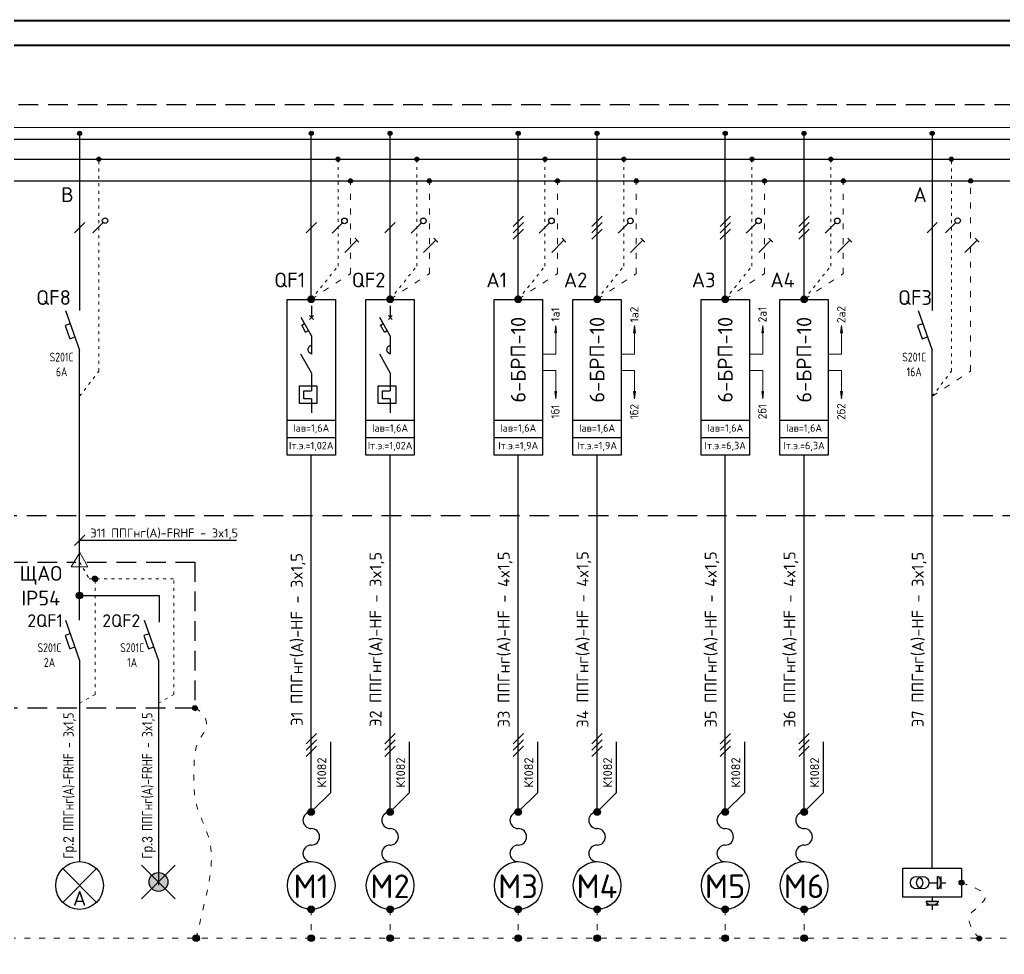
# Model space of a CAD drawing. Header units: millimetres. Extents: x 1606 to 7674, y 609 to 4159.
# Drawn here: x 5468.9 to 5668.7, y 3517.4 to 3707 of the extents above; entities that cross this region are included whole.
import ezdxf

# ---------------------------------------------------------------- set-up
doc = ezdxf.new("R2010")
doc.units = ezdxf.units.MM
for name, pattern in [('ACAD_ISO03W100', [30, 12, -18]), ('K5LT_DASHED', [6, 4, -2]), ('K5LT_THIN', [0])]:
    doc.linetypes.add(name, pattern=pattern)
doc.layers.add('24VDC', color=7, linetype='Continuous')
doc.layers.add('Штриховка', color=2, linetype='Continuous', lineweight=13)

msp = doc.modelspace()

# ---------------------------------------------------------------- hatches: boundary and pattern name
at = {"layer": '24VDC'}
h = msp.add_hatch(color=256, dxfattribs=at)
h.dxf.hatch_style = 1
h.paths.add_polyline_path([(5481.48027, 3683.92986, 1), (5480.64587, 3683.92986, 1)])
h = msp.add_hatch(color=256, dxfattribs=at)
h.dxf.hatch_style = 1
h.paths.add_polyline_path([(5528.48027, 3683.92986, 1), (5527.64587, 3683.92986, 1)])
h = msp.add_hatch(color=256, dxfattribs=at)
h.dxf.hatch_style = 1
h.paths.add_polyline_path([(5544.48027, 3683.92986, 1), (5543.64587, 3683.92986, 1)])
h = msp.add_hatch(color=256, dxfattribs=at)
h.dxf.hatch_style = 1
h.paths.add_polyline_path([(5570.48027, 3683.92986, 1), (5569.64587, 3683.92986, 1)])
h = msp.add_hatch(color=256, dxfattribs=at)
h.dxf.hatch_style = 1
h.paths.add_polyline_path([(5586.48027, 3683.92986, 1), (5585.64587, 3683.92986, 1)])
h = msp.add_hatch(color=256, dxfattribs=at)
h.dxf.hatch_style = 1
h.paths.add_polyline_path([(5612.48027, 3683.92986, 1), (5611.64587, 3683.92986, 1)])
h = msp.add_hatch(color=256, dxfattribs=at)
h.dxf.hatch_style = 1
h.paths.add_polyline_path([(5628.48027, 3683.92986, 1), (5627.64587, 3683.92986, 1)])
h = msp.add_hatch(color=256, dxfattribs=at)
h.dxf.hatch_style = 1
h.paths.add_polyline_path([(5654.48027, 3683.92986, 1), (5653.64587, 3683.92986, 1)])
h = msp.add_hatch(color=256, dxfattribs=at)
h.dxf.hatch_style = 1
h.paths.add_polyline_path([(5485.37737, 3678.68167, 1), (5484.54296, 3678.68167, 1)])
h = msp.add_hatch(color=256, dxfattribs=at)
h.dxf.hatch_style = 1
h.paths.add_polyline_path([(5533.91236, 3678.68167, 1), (5533.07795, 3678.68167, 1)])
h = msp.add_hatch(color=256, dxfattribs=at)
h.dxf.hatch_style = 1
h.paths.add_polyline_path([(5549.91236, 3678.68167, 1), (5549.07795, 3678.68167, 1)])
h = msp.add_hatch(color=256, dxfattribs=at)
h.dxf.hatch_style = 1
h.paths.add_polyline_path([(5575.91236, 3678.68167, 1), (5575.07795, 3678.68167, 1)])
h = msp.add_hatch(color=256, dxfattribs=at)
h.dxf.hatch_style = 1
h.paths.add_polyline_path([(5591.91236, 3678.68167, 1), (5591.07795, 3678.68167, 1)])
h = msp.add_hatch(color=256, dxfattribs=at)
h.dxf.hatch_style = 1
h.paths.add_polyline_path([(5617.91236, 3678.68167, 1), (5617.07795, 3678.68167, 1)])
h = msp.add_hatch(color=256, dxfattribs=at)
h.dxf.hatch_style = 1
h.paths.add_polyline_path([(5633.91236, 3678.68167, 1), (5633.07795, 3678.68167, 1)])
h = msp.add_hatch(color=256, dxfattribs=at)
h.dxf.hatch_style = 1
h.paths.add_polyline_path([(5658.37737, 3678.68167, 1), (5657.54296, 3678.68167, 1)])
h = msp.add_hatch(color=256, dxfattribs=at)
h.dxf.hatch_style = 1
h.paths.add_polyline_path([(5536.44331, 3674.28161, 1), (5535.6089, 3674.28161, 1)])
h = msp.add_hatch(color=256, dxfattribs=at)
h.dxf.hatch_style = 1
h.paths.add_polyline_path([(5552.44331, 3674.28161, 1), (5551.6089, 3674.28161, 1)])
h = msp.add_hatch(color=256, dxfattribs=at)
h.dxf.hatch_style = 1
h.paths.add_polyline_path([(5578.44331, 3674.28161, 1), (5577.6089, 3674.28161, 1)])
h = msp.add_hatch(color=256, dxfattribs=at)
h.dxf.hatch_style = 1
h.paths.add_polyline_path([(5594.44331, 3674.28161, 1), (5593.6089, 3674.28161, 1)])
h = msp.add_hatch(color=256, dxfattribs=at)
h.dxf.hatch_style = 1
h.paths.add_polyline_path([(5620.44331, 3674.28161, 1), (5619.6089, 3674.28161, 1)])
h = msp.add_hatch(color=256, dxfattribs=at)
h.dxf.hatch_style = 1
h.paths.add_polyline_path([(5636.44331, 3674.28161, 1), (5635.6089, 3674.28161, 1)])
h = msp.add_hatch(color=256, dxfattribs=at)
h.dxf.hatch_style = 1
h.paths.add_polyline_path([(5662.27447, 3674.28161, 1), (5661.44006, 3674.28161, 1)])
h = msp.add_hatch(color=7, dxfattribs=at)
h.dxf.hatch_style = 1
h.paths.add_polyline_path([(5527.39296, 3650.25712, 1), (5528.73318, 3650.25712, 1)])
h = msp.add_hatch(color=7, dxfattribs=at)
h.dxf.hatch_style = 1
h.paths.add_polyline_path([(5543.39296, 3650.25712, 1), (5544.73318, 3650.25712, 1)])
h = msp.add_hatch(color=7, dxfattribs=at)
h.dxf.hatch_style = 1
h.paths.add_polyline_path([(5569.39296, 3650.25712, 1), (5570.73318, 3650.25712, 1)])
h = msp.add_hatch(color=7, dxfattribs=at)
h.dxf.hatch_style = 1
h.paths.add_polyline_path([(5585.39296, 3650.25712, 1), (5586.73318, 3650.25712, 1)])
h = msp.add_hatch(color=7, dxfattribs=at)
h.dxf.hatch_style = 1
h.paths.add_polyline_path([(5611.39296, 3650.25712, 1), (5612.73318, 3650.25712, 1)])
h = msp.add_hatch(color=7, dxfattribs=at)
h.dxf.hatch_style = 1
h.paths.add_polyline_path([(5627.39296, 3650.25712, 1), (5628.73318, 3650.25712, 1)])
h = msp.add_hatch(dxfattribs=at)
h.set_pattern_fill('ANSI31', color=256, scale=0.010761, style=0)
h.set_pattern_definition([(45, (5462.2296102, 3578.0768354), (-0.000951172354, 0.000951172354), [])])
edge = h.paths.add_edge_path()
edge.add_arc((5484.16551, 3593.57063), 0.51524, 0, 360)
h = msp.add_hatch(dxfattribs=at)
h.set_pattern_fill('ANSI31', color=256, scale=0.010761, style=0)
h.set_pattern_definition([(45, (5462.2724446, 3578.0768358), (-0.000951172354, 0.000951172354), [])])
edge = h.paths.add_edge_path()
edge.add_arc((5484.20834, 3593.57063), 0.51524, 0, 360)
h = msp.add_hatch(color=7, dxfattribs=at)
h.dxf.hatch_style = 1
h.paths.add_polyline_path([(5480.39296, 3590.17384, 1), (5481.73318, 3590.17384, 1)])
h = msp.add_hatch(dxfattribs=at)
h.set_pattern_fill('ANSI31', color=256, scale=0.090914, style=0)
h.set_pattern_definition([(45, (5384.278005, 3485.456093), (-0.0080357236, 0.0080357236), [])])
h.paths.add_polyline_path([(5503.98518, 3567.3539, -1), (5504.95282, 3567.3539, -1)])
h = msp.add_hatch(color=256, dxfattribs=at)
h.dxf.hatch_style = 1
h.paths.add_polyline_path([(5528.73318, 3546.28008, 1), (5527.39296, 3546.28008, 1)])
h = msp.add_hatch(color=256, dxfattribs=at)
h.dxf.hatch_style = 1
h.paths.add_polyline_path([(5544.73318, 3546.28008, 1), (5543.39296, 3546.28008, 1)])
h = msp.add_hatch(color=256, dxfattribs=at)
h.dxf.hatch_style = 1
h.paths.add_polyline_path([(5570.73318, 3546.28008, 1), (5569.39296, 3546.28008, 1)])
h = msp.add_hatch(color=256, dxfattribs=at)
h.dxf.hatch_style = 1
h.paths.add_polyline_path([(5586.73318, 3546.28008, 1), (5585.39296, 3546.28008, 1)])
h = msp.add_hatch(color=256, dxfattribs=at)
h.dxf.hatch_style = 1
h.paths.add_polyline_path([(5612.73318, 3546.28008, 1), (5611.39296, 3546.28008, 1)])
h = msp.add_hatch(color=256, dxfattribs=at)
h.dxf.hatch_style = 1
h.paths.add_polyline_path([(5628.73318, 3546.28008, 1), (5627.39296, 3546.28008, 1)])
h = msp.add_hatch(color=7, dxfattribs=at)
h.dxf.hatch_style = 1
h.paths.add_polyline_path([(5497.06307, 3532.08708), (5495.70824, 3530.73225, 0.414213562), (5498.4179, 3530.73225)])
h.paths.add_polyline_path([(5497.06307, 3532.08708), (5495.70824, 3533.44191, 0.198912367), (5495.14705, 3532.08708, 0.198912367), (5495.70824, 3530.73225)])
h.paths.add_polyline_path([(5498.4179, 3533.44191, 0.414213562), (5495.70824, 3533.44191), (5497.06307, 3532.08708)])
h.paths.add_polyline_path([(5498.4179, 3533.44191), (5497.06307, 3532.08708), (5498.4179, 3530.73225, 0.198912367), (5498.97909, 3532.08708, 0.198912367)])
h = msp.add_hatch(color=256, dxfattribs=at)
h.dxf.hatch_style = 1
edge = h.paths.add_edge_path()
edge.add_ellipse((5655.11643, 3531.94077), major_axis=(0, -1.25628), ratio=0.586252388, start_angle=360, end_angle=540)
edge.add_line((5655.11643, 3533.19705), (5655.11643, 3530.6845))
edge = h.paths.add_edge_path()
edge.add_ellipse((5654.06307, 3528.16433), major_axis=(-1.25628, 0), ratio=0.586252388, start_angle=360, end_angle=540)
edge.add_line((5655.31935, 3528.16433), (5652.80679, 3528.16433))
h = msp.add_hatch(color=256, dxfattribs=at)
h.dxf.hatch_style = 1
h.paths.add_polyline_path([(5659.51924, 3531.94077, 1), (5660.48688, 3531.94077, 1)])
h = msp.add_hatch(color=7, dxfattribs=at)
h.dxf.hatch_style = 1
h.paths.add_polyline_path([(5527.39296, 3526.52644, 1), (5528.73318, 3526.52644, 1)])
h = msp.add_hatch(color=7, dxfattribs=at)
h.dxf.hatch_style = 1
h.paths.add_polyline_path([(5543.39296, 3526.52644, 1), (5544.73318, 3526.52644, 1)])
h = msp.add_hatch(color=7, dxfattribs=at)
h.dxf.hatch_style = 1
h.paths.add_polyline_path([(5569.39296, 3526.52644, 1), (5570.73318, 3526.52644, 1)])
h = msp.add_hatch(color=7, dxfattribs=at)
h.dxf.hatch_style = 1
h.paths.add_polyline_path([(5585.39296, 3526.52644, 1), (5586.73318, 3526.52644, 1)])
h = msp.add_hatch(color=7, dxfattribs=at)
h.dxf.hatch_style = 1
h.paths.add_polyline_path([(5611.39296, 3526.52644, 1), (5612.73318, 3526.52644, 1)])
h = msp.add_hatch(color=7, dxfattribs=at)
h.dxf.hatch_style = 1
h.paths.add_polyline_path([(5627.39296, 3526.52644, 1), (5628.73318, 3526.52644, 1)])
h = msp.add_hatch(color=7, dxfattribs=at)
h.dxf.hatch_style = 1
h.paths.add_polyline_path([(5504.05063, 3520.69049, 1), (5505.39086, 3520.69049, 1)])
h = msp.add_hatch(color=7, dxfattribs=at)
h.dxf.hatch_style = 1
h.paths.add_polyline_path([(5527.39296, 3520.69049, 1), (5528.73318, 3520.69049, 1)])
h = msp.add_hatch(color=7, dxfattribs=at)
h.dxf.hatch_style = 1
h.paths.add_polyline_path([(5543.39296, 3520.69049, 1), (5544.73318, 3520.69049, 1)])
h = msp.add_hatch(color=7, dxfattribs=at)
h.dxf.hatch_style = 1
h.paths.add_polyline_path([(5569.39296, 3520.69049, 1), (5570.73318, 3520.69049, 1)])
h = msp.add_hatch(color=7, dxfattribs=at)
h.dxf.hatch_style = 1
h.paths.add_polyline_path([(5585.39296, 3520.69049, 1), (5586.73318, 3520.69049, 1)])
h = msp.add_hatch(color=7, dxfattribs=at)
h.dxf.hatch_style = 1
h.paths.add_polyline_path([(5611.39296, 3520.69049, 1), (5612.73318, 3520.69049, 1)])
h = msp.add_hatch(color=7, dxfattribs=at)
h.dxf.hatch_style = 1
h.paths.add_polyline_path([(5627.39296, 3520.69049, 1), (5628.73318, 3520.69049, 1)])
h = msp.add_hatch(color=256, dxfattribs=at)
h.dxf.hatch_style = 1
h.paths.add_polyline_path([(5663.13123, 3520.61394, 1), (5664.09886, 3520.61394, 1)])
at = {"layer": 'Штриховка'}
h = msp.add_hatch(color=256, dxfattribs=at)
h.paths.add_polyline_path([(5577.66253, 3643.44662), (5577.46963, 3643.44662), (5577.66253, 3644.92679)])
h.paths.add_polyline_path([(5577.85544, 3643.44662), (5577.66253, 3643.44662), (5577.66253, 3644.92679)])
h = msp.add_hatch(color=256, dxfattribs=at)
h.paths.add_polyline_path([(5593.66253, 3643.44662), (5593.46963, 3643.44662), (5593.66253, 3644.92679)])
h.paths.add_polyline_path([(5593.85544, 3643.44662), (5593.66253, 3643.44662), (5593.66253, 3644.92679)])
h = msp.add_hatch(color=256, dxfattribs=at)
h.paths.add_polyline_path([(5619.66253, 3643.44662), (5619.46963, 3643.44662), (5619.66253, 3644.92679)])
h.paths.add_polyline_path([(5619.85544, 3643.44662), (5619.66253, 3643.44662), (5619.66253, 3644.92679)])
h = msp.add_hatch(color=256, dxfattribs=at)
h.paths.add_polyline_path([(5635.66253, 3643.44662), (5635.46963, 3643.44662), (5635.66253, 3644.92679)])
h.paths.add_polyline_path([(5635.85544, 3643.44662), (5635.66253, 3643.44662), (5635.66253, 3644.92679)])
h = msp.add_hatch(color=256, dxfattribs=at)
h.paths.add_polyline_path([(5577.66347, 3631.55934), (5577.47056, 3631.55934), (5577.66347, 3630.07917)])
h.paths.add_polyline_path([(5577.85638, 3631.55934), (5577.66347, 3631.55934), (5577.66347, 3630.07917)])
h = msp.add_hatch(color=256, dxfattribs=at)
h.paths.add_polyline_path([(5593.66347, 3631.55934), (5593.47056, 3631.55934), (5593.66347, 3630.07917)])
h.paths.add_polyline_path([(5593.85638, 3631.55934), (5593.66347, 3631.55934), (5593.66347, 3630.07917)])
h = msp.add_hatch(color=256, dxfattribs=at)
h.paths.add_polyline_path([(5619.66347, 3631.55934), (5619.47056, 3631.55934), (5619.66347, 3630.07917)])
h.paths.add_polyline_path([(5619.85638, 3631.55934), (5619.66347, 3631.55934), (5619.66347, 3630.07917)])
h = msp.add_hatch(color=256, dxfattribs=at)
h.paths.add_polyline_path([(5635.66347, 3631.55934), (5635.47056, 3631.55934), (5635.66347, 3630.07917)])
h.paths.add_polyline_path([(5635.85638, 3631.55934), (5635.66347, 3631.55934), (5635.66347, 3630.07917)])

# ---------------------------------------------------------------- linework, layer by layer
at = {"layer": '24VDC', "color": 7}
for p, q in [((5481.06307, 3683.92986), (5481.06307, 3648.01873)), ((5481.06307, 3683.92986), (5481.06307, 3648.01873)), ((5528.06307, 3650.25712), (5528.06307, 3683.92986)), ((5544.06307, 3650.25712), (5544.06307, 3683.92986)), ((5570.06307, 3650.25712), (5570.06307, 3683.92986)), ((5586.06307, 3650.25712), (5586.06307, 3683.92986)), ((5612.06307, 3650.25712), (5612.06307, 3683.92986)), ((5628.06307, 3650.25712), (5628.06307, 3683.92986)), ((5654.06307, 3683.92986), (5654.06307, 3648.01873)), ((5654.06307, 3683.92986), (5654.06307, 3648.01873)), ((5571.10866, 3667.10366), (5569.01748, 3665.01248)), ((5587.10866, 3667.10366), (5585.01748, 3665.01248)), ((5613.10866, 3667.10366), (5611.01748, 3665.01248)), ((5629.10866, 3667.10366), (5627.01748, 3665.01248)), ((5482.10356, 3665.85913), (5480.01238, 3663.76795)), ((5485.8334, 3665.81005), (5483.74222, 3663.71887)), ((5485.8334, 3665.81005), (5483.74222, 3663.71887)), ((5529.10866, 3665.85913), (5527.01748, 3663.76795)), ((5534.41468, 3665.76576), (5532.3235, 3663.67458)), ((5545.10866, 3665.85913), (5543.01748, 3663.76795)), ((5550.41468, 3665.76576), (5548.3235, 3663.67458)), ((5571.10866, 3665.85913), (5569.01748, 3663.76795)), ((5571.10866, 3664.52193), (5569.01748, 3662.43075)), ((5576.41468, 3665.76576), (5574.3235, 3663.67458)), ((5587.10866, 3665.85913), (5585.01748, 3663.76795)), ((5587.10866, 3664.52193), (5585.01748, 3662.43075)), ((5592.41468, 3665.76576), (5590.3235, 3663.67458)), ((5613.10866, 3665.85913), (5611.01748, 3663.76795)), ((5613.10866, 3664.52193), (5611.01748, 3662.43075)), ((5618.41468, 3665.76576), (5616.3235, 3663.67458)), ((5629.10866, 3665.85913), (5627.01748, 3663.76795)), ((5629.10866, 3664.52193), (5627.01748, 3662.43075)), ((5634.41468, 3665.76576), (5632.3235, 3663.67458)), ((5655.10356, 3665.85913), (5653.01238, 3663.76795)), ((5658.8334, 3665.81005), (5656.74222, 3663.71887)), ((5658.8334, 3665.81005), (5656.74222, 3663.71887)), ((5537.34591, 3662.25587), (5534.85445, 3659.76441)), ((5537.74619, 3661.85559), (5536.94563, 3662.65615)), ((5553.34591, 3662.25587), (5550.85445, 3659.76441)), ((5553.74619, 3661.85559), (5552.94563, 3662.65615)), ((5579.34591, 3662.25587), (5576.85445, 3659.76441)), ((5579.74619, 3661.85559), (5578.94563, 3662.65615)), ((5595.34591, 3662.25587), (5592.85445, 3659.76441)), ((5595.74619, 3661.85559), (5594.94563, 3662.65615)), ((5621.34591, 3662.25587), (5618.85445, 3659.76441)), ((5621.74619, 3661.85559), (5620.94563, 3662.65615)), ((5637.34591, 3662.25587), (5634.85445, 3659.76441)), ((5637.74619, 3661.85559), (5636.94563, 3662.65615)), ((5663.17707, 3662.26694), (5660.68561, 3659.77548)), ((5663.57735, 3661.86666), (5662.77679, 3662.66722)), ((5478.19105, 3648.01873), (5481.05985, 3639.91941)), ((5478.19105, 3648.01873), (5481.05985, 3639.91941)), ((5651.19105, 3648.01873), (5654.05985, 3639.91941)), ((5651.19105, 3648.01873), (5654.05985, 3639.91941)), ((5479.15797, 3645.28888), (5478.10454, 3644.91704)), ((5479.15797, 3645.28888), (5478.10454, 3644.91704)), ((5478.10454, 3644.91704), (5479.04743, 3642.24581)), ((5478.10454, 3644.91704), (5479.04743, 3642.24581)), ((5652.15797, 3645.28888), (5651.10454, 3644.91704)), ((5652.15797, 3645.28888), (5651.10454, 3644.91704)), ((5651.10454, 3644.91704), (5652.04743, 3642.24581)), ((5651.10454, 3644.91704), (5652.04743, 3642.24581)), ((5479.04743, 3642.24581), (5480.10377, 3642.61867)), ((5479.04743, 3642.24581), (5480.10377, 3642.61867)), ((5652.04743, 3642.24581), (5653.10377, 3642.61867)), ((5652.04743, 3642.24581), (5653.10377, 3642.61867)), ((5482.10866, 3602.40066), (5480.01748, 3600.30948)), ((5481.06307, 3590.17384), (5497.19292, 3590.17384)), ((5497.19292, 3590.17384), (5497.19292, 3584.80364)), ((5478.19228, 3585.16122), (5481.06307, 3577.0282)), ((5494.19228, 3585.16122), (5497.06307, 3577.0282)), ((5479.15623, 3582.43033), (5478.10577, 3582.05954)), ((5495.15623, 3582.43033), (5494.10577, 3582.05954)), ((5478.10577, 3582.05954), (5479.04866, 3579.38831)), ((5494.10577, 3582.05954), (5495.04866, 3579.38831)), ((5479.04866, 3579.38831), (5480.09912, 3579.7591)), ((5495.04866, 3579.38831), (5496.09912, 3579.7591)), ((5481.06307, 3577.0282), (5481.06307, 3536.20409)), ((5497.06307, 3577.0282), (5497.06307, 3531.42667)), ((5529.10866, 3562.17829), (5527.01748, 3560.08711)), ((5529.10866, 3560.93376), (5527.01748, 3558.84258)), ((5532.01009, 3550.22009), (5532.01009, 3560.47839)), ((5545.10866, 3562.17829), (5543.01748, 3560.08711)), ((5545.10866, 3560.93376), (5543.01748, 3558.84258)), ((5548.01009, 3550.22009), (5548.01009, 3560.47839)), ((5571.10866, 3562.17829), (5569.01748, 3560.08711)), ((5571.10866, 3560.93376), (5569.01748, 3558.84258)), ((5574.01009, 3550.22009), (5574.01009, 3560.47839)), ((5587.10866, 3562.17829), (5585.01748, 3560.08711)), ((5587.10866, 3560.93376), (5585.01748, 3558.84258)), ((5590.01009, 3550.22009), (5590.01009, 3560.47839)), ((5613.10866, 3562.17829), (5611.01748, 3560.08711)), ((5613.10866, 3560.93376), (5611.01748, 3558.84258)), ((5616.01009, 3550.22009), (5616.01009, 3560.47839)), ((5629.10866, 3562.17829), (5627.01748, 3560.08711)), ((5629.10866, 3560.93376), (5627.01748, 3558.84258)), ((5632.01009, 3550.22009), (5632.01009, 3560.47839)), ((5529.10866, 3559.59656), (5527.01748, 3557.50538)), ((5545.10866, 3559.59656), (5543.01748, 3557.50538)), ((5571.10866, 3559.59656), (5569.01748, 3557.50538)), ((5587.10866, 3559.59656), (5585.01748, 3557.50538)), ((5613.10866, 3559.59656), (5611.01748, 3557.50538)), ((5629.10866, 3559.59656), (5627.01748, 3557.50538)), ((5528.06307, 3546.28008), (5532.01009, 3550.22009)), ((5544.06307, 3546.28008), (5548.01009, 3550.22009)), ((5570.06307, 3546.28008), (5574.01009, 3550.22009)), ((5586.06307, 3546.28008), (5590.01009, 3550.22009)), ((5612.06307, 3546.28008), (5616.01009, 3550.22009)), ((5628.06307, 3546.28008), (5632.01009, 3550.22009)), ((5477.6415, 3527.9437), (5484.48464, 3534.78683)), ((5484.48464, 3527.9437), (5477.6415, 3534.78683)), ((5493.6415, 3528.66551), (5500.48464, 3535.50865)), ((5500.48464, 3528.66551), (5493.6415, 3535.50865)), ((5655.11643, 3530.6845), (5655.11643, 3533.19705)), ((5655.85293, 3530.6845), (5655.85293, 3533.19705)), ((5653.39706, 3531.94077), (5655.11643, 3531.94077)), ((5655.85293, 3531.94077), (5656.83581, 3531.94077)), ((5654.06307, 3529.02402), (5654.06307, 3528.16433)), ((5652.80679, 3528.16433), (5655.31935, 3528.16433)), ((5652.80679, 3527.42784), (5655.31935, 3527.42784)), ((5654.06307, 3527.42784), (5654.06307, 3526.44496))]:
    msp.add_line(p, q, dxfattribs=at)
at = {"layer": '24VDC'}
for p, q in [((5349.32613, 3678.68167), (5789.84799, 3678.68167)), ((5353.42625, 3674.28161), (5789.84799, 3674.28161)), ((5528.1029, 3648.95882), (5528.1029, 3646.56368)), ((5544.1029, 3648.95882), (5544.1029, 3646.56368)), ((5528.1029, 3642.85961), (5525.99954, 3646.56368)), ((5527.70896, 3646.95906), (5528.49683, 3646.1683)), ((5527.70896, 3646.1683), (5528.49683, 3646.95906)), ((5544.1029, 3642.85961), (5541.99954, 3646.56368)), ((5543.70896, 3646.95906), (5544.49683, 3646.1683)), ((5543.70896, 3646.1683), (5544.49683, 3646.95906)), ((5526.13214, 3645.02958), (5526.6906, 3645.3467)), ((5526.92787, 3643.62829), (5526.13214, 3645.02958)), ((5542.13214, 3645.02958), (5542.6906, 3645.3467)), ((5542.92787, 3643.62829), (5542.13214, 3645.02958)), ((5526.92787, 3643.62829), (5527.48632, 3643.94541)), ((5528.1029, 3642.85961), (5528.1029, 3639.15298)), ((5542.92787, 3643.62829), (5543.48632, 3643.94541)), ((5544.1029, 3642.85961), (5544.1029, 3639.15298)), ((5481.06307, 3585.16122), (5481.06307, 3639.91941)), ((5528.1029, 3635.37877), (5525.95971, 3639.15298)), ((5544.1029, 3635.37877), (5541.95971, 3639.15298)), ((5654.06307, 3534.85752), (5654.06307, 3639.91941)), ((5528.1029, 3635.37877), (5528.1029, 3631.67214)), ((5544.1029, 3635.37877), (5544.1029, 3631.67214)), ((5526.52714, 3631.67214), (5528.1029, 3631.67214)), ((5526.52714, 3630.09063), (5526.52714, 3631.67214)), ((5542.52714, 3631.67214), (5544.1029, 3631.67214)), ((5542.52714, 3630.09063), (5542.52714, 3631.67214)), ((5528.1029, 3630.09063), (5526.52714, 3630.09063)), ((5528.1029, 3630.09063), (5528.1029, 3627.22545)), ((5544.1029, 3630.09063), (5542.52714, 3630.09063)), ((5544.1029, 3630.09063), (5544.1029, 3627.22545)), ((5523.16411, 3625.75926), (5532.96203, 3625.75926)), ((5539.16411, 3625.75926), (5548.96203, 3625.75926)), ((5565.16411, 3625.75926), (5574.96203, 3625.75926)), ((5581.16411, 3625.75926), (5590.96203, 3625.75926)), ((5607.16411, 3625.75926), (5616.96203, 3625.75926)), ((5623.16411, 3625.75926), (5632.96203, 3625.75926)), ((5523.16411, 3622.20715), (5532.96203, 3622.20715)), ((5539.16411, 3622.20715), (5548.96203, 3622.20715)), ((5565.16411, 3622.20715), (5574.96203, 3622.20715)), ((5581.16411, 3622.20715), (5590.96203, 3622.20715)), ((5607.16411, 3622.20715), (5616.96203, 3622.20715)), ((5623.16411, 3622.20715), (5632.96203, 3622.20715)), ((5528.06307, 3546.28008), (5528.06307, 3618.65494)), ((5544.06307, 3546.28008), (5544.06307, 3618.65494)), ((5570.06307, 3546.28008), (5570.06307, 3618.65494)), ((5586.06307, 3546.28008), (5586.06307, 3618.65494)), ((5612.06307, 3546.28008), (5612.06307, 3618.65494)), ((5628.06307, 3546.28008), (5628.06307, 3618.65494)), ((5512.90071, 3601.35507), (5481.06307, 3601.35507))]:
    msp.add_line(p, q, dxfattribs=at)
at = {"layer": '24VDC', "color": 7, "linetype": 'ACAD_ISO03W100', "lineweight": 20, "ltscale": 0.05}
for p, q in [((5484.96017, 3635.68881), (5484.96017, 3678.68167)), ((5533.49515, 3656.99457), (5533.49515, 3678.68167)), ((5549.49515, 3656.99457), (5549.49515, 3678.68167)), ((5575.49515, 3656.99457), (5575.49515, 3678.68167)), ((5591.49515, 3656.99457), (5591.49515, 3678.68167)), ((5617.49515, 3656.99457), (5617.49515, 3678.68167)), ((5633.49515, 3656.99457), (5633.49515, 3678.68167)), ((5657.96017, 3635.68881), (5657.96017, 3678.68167)), ((5528.06307, 3650.25712), (5533.50025, 3657.0009)), ((5544.06307, 3650.25712), (5549.50025, 3657.0009)), ((5570.06307, 3650.25712), (5575.50025, 3657.0009)), ((5586.06307, 3650.25712), (5591.50025, 3657.0009)), ((5612.06307, 3650.25712), (5617.50025, 3657.0009)), ((5628.06307, 3650.25712), (5633.50025, 3657.0009)), ((5481.06307, 3630.58648), (5484.96017, 3635.68881)), ((5481.06307, 3630.58648), (5484.96017, 3635.68881)), ((5654.06307, 3630.58648), (5657.96017, 3635.68881)), ((5654.06307, 3630.58648), (5657.96017, 3635.68881)), ((5481.06307, 3596.97675), (5483.02959, 3593.57063)), ((5483.02959, 3593.57063), (5500.20834, 3593.57063)), ((5484.20834, 3570.12336), (5484.20834, 3593.57063)), ((5500.20834, 3570.12336), (5500.20834, 3593.57063)), ((5484.20834, 3570.12336), (5481.06307, 3568.30744)), ((5500.20834, 3570.12336), (5497.06307, 3568.30744))]:
    msp.add_line(p, q, dxfattribs=at)
at = {"layer": '24VDC', "color": 4, "linetype": 'ACAD_ISO03W100', "lineweight": 20, "ltscale": 0.1}
for p, q in [((5536.0261, 3655.46998), (5536.0261, 3674.28161)), ((5552.0261, 3655.46998), (5552.0261, 3674.28161)), ((5578.0261, 3655.46998), (5578.0261, 3674.28161)), ((5594.0261, 3655.46998), (5594.0261, 3674.28161)), ((5620.0261, 3655.46998), (5620.0261, 3674.28161)), ((5636.0261, 3655.46998), (5636.0261, 3674.28161)), ((5661.85726, 3635.68881), (5661.85726, 3674.28161)), ((5528.06307, 3650.25712), (5536.0261, 3655.46998)), ((5544.06307, 3650.25712), (5552.0261, 3655.46998)), ((5570.06307, 3650.25712), (5578.0261, 3655.46998)), ((5586.06307, 3650.25712), (5594.0261, 3655.46998)), ((5612.06307, 3650.25712), (5620.0261, 3655.46998)), ((5628.06307, 3650.25712), (5636.0261, 3655.46998)), ((5654.06307, 3630.58648), (5661.85726, 3635.68881)), ((5528.06307, 3526.52644), (5528.06307, 3520.69049)), ((5544.06307, 3526.52644), (5544.06307, 3520.69049)), ((5570.06307, 3526.52644), (5570.06307, 3520.69049)), ((5586.06307, 3526.52644), (5586.06307, 3520.69049)), ((5612.06307, 3526.52644), (5612.06307, 3520.69049)), ((5628.06307, 3526.52644), (5628.06307, 3520.69049)), ((5792.06307, 3520.69337), (5402.41189, 3520.69337))]:
    msp.add_line(p, q, dxfattribs=at)
at = {"layer": '24VDC', "color": 7, "const_width": 0.4}
for points in [[(5258.34112, 3706.77385), (5258.34112, 3286.77385), (5852.34112, 3286.77385), (5852.34112, 3706.77385)], [(5278.34112, 3291.77385), (5847.34112, 3291.77385), (5847.34112, 3701.77385), (5278.34112, 3701.77385)]]:
    msp.add_lwpolyline(points, close=True, dxfattribs=at)
at = {"layer": '24VDC', "color": 7, "linetype": 'K5LT_DASHED', "lineweight": 25}
for points in [[(5296.35084, 3606.41922), (5802.6827, 3606.41922), (5802.6827, 3689.73173), (5296.3456, 3689.73173), (5296.35084, 3606.41922)], [(5482.53688, 3596.97675), (5504.469, 3596.97675), (5504.469, 3567.3539), (5466.497, 3567.3539), (5466.497, 3596.97675), (5480.28136, 3596.97675)]]:
    msp.add_lwpolyline(points, dxfattribs=at)
at = {"layer": '24VDC', "color": 7}
for points in [[(5298.39417, 3685.14267), (5789.84799, 3685.16215), (5789.84799, 3682.69757), (5298.39417, 3682.69757)], [(5523.16411, 3650.25712), (5532.96203, 3650.25712), (5532.96203, 3618.65494), (5523.16411, 3618.65494)], [(5539.16411, 3650.25712), (5548.96203, 3650.25712), (5548.96203, 3618.65494), (5539.16411, 3618.65494)], [(5565.16411, 3650.25712), (5574.96203, 3650.25712), (5574.96203, 3618.65494), (5565.16411, 3618.65494)], [(5581.16411, 3650.25712), (5590.96203, 3650.25712), (5590.96203, 3618.65494), (5581.16411, 3618.65494)], [(5607.16411, 3650.25712), (5616.96203, 3650.25712), (5616.96203, 3618.65494), (5607.16411, 3618.65494)], [(5623.16411, 3650.25712), (5632.96203, 3650.25712), (5632.96203, 3618.65494), (5623.16411, 3618.65494)], [(5648.12308, 3534.85752), (5660.00306, 3534.85752), (5660.00306, 3529.02402), (5648.12308, 3529.02402)]]:
    msp.add_lwpolyline(points, close=True, dxfattribs=at)
at = {"layer": '24VDC'}
for points in [[(5525.64912, 3632.70338), (5529.20124, 3632.70338), (5529.20124, 3629.15127), (5525.64912, 3629.15127)], [(5541.64912, 3632.70338), (5545.20124, 3632.70338), (5545.20124, 3629.15127), (5541.64912, 3629.15127)]]:
    msp.add_lwpolyline(points, close=True, dxfattribs=at)
at = {"layer": '24VDC', "color": 1, "lineweight": 0}
msp.add_lwpolyline([(5482.73951, 3596.00026), (5479.35623, 3596.00026), (5481.09347, 3598.92973), (5482.73951, 3596.00026)], dxfattribs=at)
at = {"layer": '24VDC', "color": 7}
for centre, radius in [((5481.06307, 3683.92986), 0.4172), ((5528.06307, 3683.92986), 0.4172), ((5544.06307, 3683.92986), 0.4172), ((5570.06307, 3683.92986), 0.4172), ((5586.06307, 3683.92986), 0.4172), ((5612.06307, 3683.92986), 0.4172), ((5628.06307, 3683.92986), 0.4172), ((5654.06307, 3683.92986), 0.4172), ((5484.96017, 3678.68167), 0.4172), ((5533.49515, 3678.68167), 0.4172), ((5549.49515, 3678.68167), 0.4172), ((5575.49515, 3678.68167), 0.4172), ((5591.49515, 3678.68167), 0.4172), ((5617.49515, 3678.68167), 0.4172), ((5633.49515, 3678.68167), 0.4172), ((5657.96017, 3678.68167), 0.4172), ((5536.0261, 3674.28161), 0.4172), ((5552.0261, 3674.28161), 0.4172), ((5578.0261, 3674.28161), 0.4172), ((5594.0261, 3674.28161), 0.4172), ((5620.0261, 3674.28161), 0.4172), ((5636.0261, 3674.28161), 0.4172), ((5661.85726, 3674.28161), 0.4172), ((5486.23368, 3666.21033), 0.56608), ((5486.23368, 3666.21033), 0.56608), ((5534.81496, 3666.16604), 0.56608), ((5550.81496, 3666.16604), 0.56608), ((5576.81496, 3666.16604), 0.56608), ((5592.81496, 3666.16604), 0.56608), ((5618.81496, 3666.16604), 0.56608), ((5634.81496, 3666.16604), 0.56608), ((5659.23368, 3666.21033), 0.56608), ((5659.23368, 3666.21033), 0.56608), ((5528.06307, 3650.25712), 0.67011), ((5544.06307, 3650.25712), 0.67011), ((5570.06307, 3650.25712), 0.67011), ((5586.06307, 3650.25712), 0.67011), ((5612.06307, 3650.25712), 0.67011), ((5628.06307, 3650.25712), 0.67011), ((5481.06307, 3590.17384), 0.67011), ((5528.06307, 3546.28008), 0.67011), ((5544.06307, 3546.28008), 0.67011), ((5570.06307, 3546.28008), 0.67011), ((5586.06307, 3546.28008), 0.67011), ((5612.06307, 3546.28008), 0.67011), ((5628.06307, 3546.28008), 0.67011), ((5481.06307, 3531.36527), 4.83883), ((5528.06307, 3531.36527), 4.83883), ((5544.06307, 3531.36527), 4.83883), ((5570.06307, 3531.36527), 4.83883), ((5586.06307, 3531.36527), 4.83883), ((5612.06307, 3531.36527), 4.83883), ((5628.06307, 3531.36527), 4.83883), ((5497.06307, 3532.08708), 1.91602), ((5650.88451, 3531.94077), 1.25628), ((5652.14078, 3531.94077), 1.25628), ((5528.06307, 3526.52644), 0.67011), ((5544.06307, 3526.52644), 0.67011), ((5570.06307, 3526.52644), 0.67011), ((5586.06307, 3526.52644), 0.67011), ((5612.06307, 3526.52644), 0.67011), ((5628.06307, 3526.52644), 0.67011), ((5504.72075, 3520.69049), 0.67011), ((5528.06307, 3520.69049), 0.67011), ((5544.06307, 3520.69049), 0.67011), ((5570.06307, 3520.69049), 0.67011), ((5586.06307, 3520.69049), 0.67011), ((5612.06307, 3520.69049), 0.67011), ((5628.06307, 3520.69049), 0.67011)]:
    msp.add_circle(centre, radius, dxfattribs=at)
at = {"layer": '24VDC'}
for centre, radius in [((5484.16551, 3593.57063), 0.51524), ((5484.20834, 3593.57063), 0.51524), ((5504.469, 3567.3539), 0.48382), ((5660.00306, 3531.94077), 0.48382), ((5663.61504, 3520.61394), 0.48382)]:
    msp.add_circle(centre, radius, dxfattribs=at)
for centre, start, end in [((5528.06307, 3544.60078), 90, 270), ((5544.06307, 3544.60078), 90, 270), ((5570.06307, 3544.60078), 90, 270), ((5586.06307, 3544.60078), 90, 270), ((5612.06307, 3544.60078), 90, 270), ((5628.06307, 3544.60078), 90, 270), ((5528.06307, 3541.24209), 270, 90), ((5544.06307, 3541.24209), 270, 90), ((5570.06307, 3541.24209), 270, 90), ((5586.06307, 3541.24209), 270, 90), ((5612.06307, 3541.24209), 270, 90), ((5628.06307, 3541.24209), 270, 90), ((5528.06307, 3537.88349), 90, 270), ((5544.06307, 3537.88349), 90, 270), ((5570.06307, 3537.88349), 90, 270), ((5586.06307, 3537.88349), 90, 270), ((5612.06307, 3537.88349), 90, 270), ((5628.06307, 3537.88349), 90, 270)]:
    msp.add_arc(centre, 1.6793, start, end, dxfattribs=at)
at = {"layer": '24VDC', "color": 7}
for centre, major_axis in [((5655.11643, 3531.94077), (0, -1.25628)), ((5654.06307, 3528.16433), (-1.25628, 0))]:
    msp.add_ellipse(centre, major_axis=major_axis, ratio=0.586252388, start_param=6.283185307, end_param=9.424777961, dxfattribs=at)
at = {"layer": '24VDC'}
for points in [[(5528.1029, 3639.15298), (5527.71897, 3639.37464), (5527.44292, 3640.24482), (5527.73763, 3640.75527), (5528.1029, 3640.96616)], [(5544.1029, 3639.15298), (5543.71897, 3639.37464), (5543.44292, 3640.24482), (5543.73763, 3640.75527), (5544.1029, 3640.96616)]]:
    msp.add_spline(points, degree=3, dxfattribs=at)
at = {"layer": '24VDC', "color": 4, "linetype": 'ACAD_ISO03W100', "lineweight": 20, "ltscale": 0.1}
for points in [[(5504.469, 3567.3539), (5505.65778, 3566.55187), (5506.7891, 3563.58038), (5505.39492, 3561.02719), (5504.27716, 3555.64912), (5504.78572, 3547.75154), (5507.44319, 3540.34161), (5506.50695, 3528.34184), (5504.72075, 3520.69049)], [(5660.00306, 3531.94077), (5662.18701, 3531.13874), (5664.27459, 3529.93347), (5664.84559, 3528.94447), (5664.30475, 3528.00771), (5662.80274, 3526.5057), (5661.59977, 3525.30273), (5661.84638, 3523.26512), (5663.61504, 3520.61394)]]:
    msp.add_spline(points, degree=3, dxfattribs=at)
at = {"layer": 'Штриховка'}
for p, q in [((5577.66253, 3644.92679), (5577.46963, 3643.44662)), ((5577.66253, 3644.92679), (5577.85544, 3643.44662)), ((5577.6644, 3639.16743), (5577.6644, 3644.17954)), ((5593.66253, 3644.92679), (5593.46963, 3643.44662)), ((5593.66253, 3644.92679), (5593.85544, 3643.44662)), ((5593.6644, 3639.16743), (5593.6644, 3644.17954)), ((5619.66253, 3644.92679), (5619.46963, 3643.44662)), ((5619.66253, 3644.92679), (5619.85544, 3643.44662)), ((5619.6644, 3639.16743), (5619.6644, 3644.17954)), ((5635.66253, 3644.92679), (5635.46963, 3643.44662)), ((5635.66253, 3644.92679), (5635.85544, 3643.44662)), ((5635.6644, 3639.16743), (5635.6644, 3644.17954)), ((5577.46963, 3643.44662), (5577.66253, 3643.44662)), ((5577.85544, 3643.44662), (5577.66253, 3643.44662)), ((5593.46963, 3643.44662), (5593.66253, 3643.44662)), ((5593.85544, 3643.44662), (5593.66253, 3643.44662)), ((5619.46963, 3643.44662), (5619.66253, 3643.44662)), ((5619.85544, 3643.44662), (5619.66253, 3643.44662)), ((5635.46963, 3643.44662), (5635.66253, 3643.44662)), ((5635.85544, 3643.44662), (5635.66253, 3643.44662)), ((5577.6644, 3635.83853), (5577.6644, 3630.82642)), ((5593.6644, 3635.83853), (5593.6644, 3630.82642)), ((5619.6644, 3635.83853), (5619.6644, 3630.82642)), ((5635.6644, 3635.83853), (5635.6644, 3630.82642)), ((5577.47056, 3631.55934), (5577.66347, 3631.55934)), ((5577.66347, 3630.07917), (5577.47056, 3631.55934)), ((5577.66347, 3630.07917), (5577.85638, 3631.55934)), ((5577.85638, 3631.55934), (5577.66347, 3631.55934)), ((5593.47056, 3631.55934), (5593.66347, 3631.55934)), ((5593.66347, 3630.07917), (5593.47056, 3631.55934)), ((5593.66347, 3630.07917), (5593.85638, 3631.55934)), ((5593.85638, 3631.55934), (5593.66347, 3631.55934)), ((5619.47056, 3631.55934), (5619.66347, 3631.55934)), ((5619.66347, 3630.07917), (5619.47056, 3631.55934)), ((5619.66347, 3630.07917), (5619.85638, 3631.55934)), ((5619.85638, 3631.55934), (5619.66347, 3631.55934)), ((5635.47056, 3631.55934), (5635.66347, 3631.55934)), ((5635.66347, 3630.07917), (5635.47056, 3631.55934)), ((5635.66347, 3630.07917), (5635.85638, 3631.55934)), ((5635.85638, 3631.55934), (5635.66347, 3631.55934))]:
    msp.add_line(p, q, dxfattribs=at)
at = {"layer": 'Штриховка', "color": 7, "linetype": 'K5LT_THIN', "lineweight": 9}
for p, q in [((5574.96203, 3639.16743), (5577.6644, 3639.16743)), ((5590.96203, 3639.16743), (5593.6644, 3639.16743)), ((5616.96203, 3639.16743), (5619.6644, 3639.16743)), ((5632.96203, 3639.16743), (5635.6644, 3639.16743)), ((5574.96203, 3635.83853), (5577.6644, 3635.83853)), ((5590.96203, 3635.83853), (5593.6644, 3635.83853)), ((5616.96203, 3635.83853), (5619.6644, 3635.83853)), ((5632.96203, 3635.83853), (5635.6644, 3635.83853))]:
    msp.add_line(p, q, dxfattribs=at)

# ---------------------------------------------------------------- texts
at = {"layer": '24VDC', "color": 7, "lineweight": 0, "width": 55.8168055, "attachment_point": 2}
for s, insert, char_height in [('{\\fISOCPEUR|b0|i0|c0|p34;B}', (5478.60334, 3672.98977), 3), ('{\\fISOCPEUR|b0|i0|c0|p34;A}', (5651.60334, 3672.98977), 3), ('{\\fISOCPEUR|b0|i0|c204|p34;QF\\fISOCPEUR|b0|i0|c0|p34;8}', (5475.78261, 3652.12098), 3), ('{\\fISOCPEUR|b0|i0|c204|p34;QF\\fISOCPEUR|b0|i0|c0|p34;3}', (5650.57078, 3652.12098), 3), ('{\\fISOCPEUR|b0|i0|c204|p34;ЩАО\\PIP54}', (5473.18499, 3596.17536), 3), ('{\\fISOCPEUR|b0|i0|c204|p34;2QF1}', (5474.06656, 3586.37793), 2.6), ('{\\fISOCPEUR|b0|i0|c204|p34;2QF2}', (5489.51382, 3586.37793), 2.6), ('{\\fISOCPEUR|b0|i0|c204|p34;М1}', (5528.02861, 3533.61154), 4.8), ('{\\fISOCPEUR|b0|i0|c204|p34;М\\fISOCPEUR|b0|i0|c0|p34;2}', (5544.02861, 3533.61154), 4.8), ('{\\fISOCPEUR|b0|i0|c204|p34;М\\fISOCPEUR|b0|i0|c0|p34;3}', (5570.02861, 3533.61154), 4.8), ('{\\fISOCPEUR|b0|i0|c204|p34;М\\fISOCPEUR|b0|i0|c0|p34;4}', (5586.02861, 3533.61154), 4.8), ('{\\fISOCPEUR|b0|i0|c204|p34;М\\fISOCPEUR|b0|i0|c0|p34;5}', (5612.02861, 3533.61154), 4.8), ('{\\fISOCPEUR|b0|i0|c204|p34;М\\fISOCPEUR|b0|i0|c0|p34;6}', (5628.02861, 3533.61154), 4.8), ('{\\fISOCPEUR|b0|i0|c204|p34;А}', (5481.06411, 3530.27661), 3)]:
    msp.add_mtext(s, dxfattribs=dict(at, insert=insert, char_height=char_height))
at = {"layer": '24VDC', "lineweight": 0, "char_height": 3, "width": 55.8168055, "attachment_point": 2}
for s, insert in [('{\\fISOCPEUR|b0|i0|c204|p34;QF\\fISOCPEUR|b0|i0|c0|p34;1}', (5523.69495, 3655.6855)), ('{\\fISOCPEUR|b0|i0|c204|p34;QF\\fISOCPEUR|b0|i0|c0|p34;2}', (5539.69495, 3655.6855)), ('{\\fISOCPEUR|b0|i0|c204|p34;А1}', (5565.69495, 3655.6855)), ('{\\fISOCPEUR|b0|i0|c204|p34;А\\fISOCPEUR|b0|i0|c0|p34;2}', (5581.69495, 3655.6855)), ('{\\fISOCPEUR|b0|i0|c204|p34;А\\fISOCPEUR|b0|i0|c0|p34;3}', (5607.69495, 3655.6855)), ('{\\fISOCPEUR|b0|i0|c204|p34;А\\fISOCPEUR|b0|i0|c0|p34;4}', (5623.69495, 3655.6855))]:
    msp.add_mtext(s, dxfattribs=dict(at, insert=insert))
at = {"layer": '24VDC', "char_height": 3, "width": 24.4978652, "attachment_point": 5, "rotation": 90}
for insert in [(5570.06307, 3638.00819), (5586.06307, 3638.00819), (5612.06307, 3638.00819), (5628.06307, 3638.00819)]:
    msp.add_mtext('{\\fISOCPEUR|b0|i0|c0|p34;6\\fISOCPEUR|b0|i0|c204|p34;-БРП-10}', dxfattribs=dict(at, insert=insert))
at = {"layer": '24VDC', "color": 1, "lineweight": 0, "char_height": 1.8, "width": 55.8168055, "attachment_point": 2}
for s, insert in [('{\\fISOCPEUR|b0|i0|c204|p34;\\W0.8;S201C\\P\\fISOCPEUR|b0|i0|c0|p34;6\\fISOCPEUR|b0|i0|c204|p34;А}', (5477.41221, 3639.44539)), ('{\\fISOCPEUR|b0|i0|c204|p34;\\W0.8;S201C\\P\\fISOCPEUR|b0|i0|c0|p34;16\\fISOCPEUR|b0|i0|c204|p34;А}', (5650.41221, 3639.44539)), ('{\\fISOCPEUR|b0|i0|c204|p34;\\W0.8;S20\\fISOCPEUR|b0|i0|c0|p34;1\\fISOCPEUR|b0|i0|c204|p34;C\\P\\fISOCPEUR|b0|i0|c0|p34;2\\fISOCPEUR|b0|i0|c204|p34;А}', (5474.95289, 3580.50711)), ('{\\fISOCPEUR|b0|i0|c204|p34;\\W0.8;S20\\fISOCPEUR|b0|i0|c0|p34;1\\fISOCPEUR|b0|i0|c204|p34;C\\P\\fISOCPEUR|b0|i0|c0|p34;1\\fISOCPEUR|b0|i0|c204|p34;А}', (5491.73444, 3580.50711))]:
    msp.add_mtext(s, dxfattribs=dict(at, insert=insert))
at = {"layer": '24VDC', "char_height": 1.5, "width": 9.7979227, "attachment_point": 5}
for s, insert in [('{\\fISOCPEUR|b0|i0|c204|p34;Iав=\\fISOCPEUR|b0|i0|c0|p34;1,6\\fISOCPEUR|b0|i0|c204|p34;А}', (5528.06307, 3623.98325)), ('{\\fISOCPEUR|b0|i0|c204|p34;Iав=\\fISOCPEUR|b0|i0|c0|p34;1,6\\fISOCPEUR|b0|i0|c204|p34;А}', (5544.06307, 3623.98325)), ('{\\fISOCPEUR|b0|i0|c204|p34;Iав=\\fISOCPEUR|b0|i0|c0|p34;1,6\\fISOCPEUR|b0|i0|c204|p34;А}', (5570.06307, 3623.98325)), ('{\\fISOCPEUR|b0|i0|c204|p34;Iав=\\fISOCPEUR|b0|i0|c0|p34;1,6\\fISOCPEUR|b0|i0|c204|p34;А}', (5586.06307, 3623.98325)), ('{\\fISOCPEUR|b0|i0|c204|p34;Iав=\\fISOCPEUR|b0|i0|c0|p34;1,6\\fISOCPEUR|b0|i0|c204|p34;А}', (5612.06307, 3623.98325)), ('{\\fISOCPEUR|b0|i0|c204|p34;Iав=\\fISOCPEUR|b0|i0|c0|p34;1,6\\fISOCPEUR|b0|i0|c204|p34;А}', (5628.06307, 3623.98325)), ('{\\fISOCPEUR|b0|i0|c204|p34;Iт.э.=\\fISOCPEUR|b0|i0|c0|p34;1,02\\fISOCPEUR|b0|i0|c204|p34;А}', (5528.06307, 3620.43104)), ('{\\fISOCPEUR|b0|i0|c204|p34;Iт.э.=\\fISOCPEUR|b0|i0|c0|p34;1,02\\fISOCPEUR|b0|i0|c204|p34;А}', (5544.06307, 3620.43104)), ('{\\fISOCPEUR|b0|i0|c204|p34;Iт.э.=\\fISOCPEUR|b0|i0|c0|p34;1,\\fISOCPEUR|b0|i0|c204|p34;9А}', (5570.06307, 3620.43104)), ('{\\fISOCPEUR|b0|i0|c204|p34;Iт.э.=\\fISOCPEUR|b0|i0|c0|p34;1,\\fISOCPEUR|b0|i0|c204|p34;9А}', (5586.06307, 3620.43104)), ('{\\fISOCPEUR|b0|i0|c204|p34;Iт.э.=6\\fISOCPEUR|b0|i0|c0|p34;,\\fISOCPEUR|b0|i0|c204|p34;3А}', (5612.06307, 3620.43104)), ('{\\fISOCPEUR|b0|i0|c204|p34;Iт.э.=6\\fISOCPEUR|b0|i0|c0|p34;,\\fISOCPEUR|b0|i0|c204|p34;3А}', (5628.06307, 3620.43104))]:
    msp.add_mtext(s, dxfattribs=dict(at, insert=insert))
at = {"layer": '24VDC', "color": 6, "lineweight": 0, "insert": (5498.2186, 3603.7713), "char_height": 1.8, "width": 55.8168055, "attachment_point": 2}
msp.add_mtext('{\\fISOCPEUR|b0|i0|c204|p34;Э11 ППГнг(А)-FR\\fISOCPEUR|b0|i0|c0|p34;HF\\fISOCPEUR|b0|i0|c204|p34; - 3x1,5 }', dxfattribs=at)
at = {"layer": '24VDC', "color": 7, "lineweight": 0, "width": 40.1622119, "attachment_point": 2, "rotation": 90}
for s, insert, char_height in [('{\\fISOCPEUR|b0|i0|c204|p34;Э\\fISOCPEUR|b0|i0|c0|p34;1\\fISOCPEUR|b0|i0|c204|p34; ППГнг(А)-\\fISOCPEUR|b0|i0|c0|p34;HF\\fISOCPEUR|b0|i0|c204|p34; - \\fISOCPEUR|b0|i0|c0|p34;3\\fISOCPEUR|b0|i0|c204|p34;x\\fISOCPEUR|b0|i0|c0|p34;1\\fISOCPEUR|b0|i0|c204|p34;,5}', (5523.92239, 3581.26553), 2.4), ('{\\fISOCPEUR|b0|i0|c204|p34;Э\\fISOCPEUR|b0|i0|c0|p34;2\\fISOCPEUR|b0|i0|c204|p34; ППГнг(А)-\\fISOCPEUR|b0|i0|c0|p34;HF\\fISOCPEUR|b0|i0|c204|p34; - \\fISOCPEUR|b0|i0|c0|p34;3\\fISOCPEUR|b0|i0|c204|p34;x\\fISOCPEUR|b0|i0|c0|p34;1\\fISOCPEUR|b0|i0|c204|p34;,5}', (5539.92239, 3581.26553), 2.4), ('{\\fISOCPEUR|b0|i0|c204|p34;Э3 ППГнг(А)-\\fISOCPEUR|b0|i0|c0|p34;HF\\fISOCPEUR|b0|i0|c204|p34; - \\fISOCPEUR|b0|i0|c0|p34;4\\fISOCPEUR|b0|i0|c204|p34;x\\fISOCPEUR|b0|i0|c0|p34;1\\fISOCPEUR|b0|i0|c204|p34;,5}', (5565.92239, 3581.26553), 2.4), ('{\\fISOCPEUR|b0|i0|c204|p34;Э4 ППГнг(А)-\\fISOCPEUR|b0|i0|c0|p34;HF\\fISOCPEUR|b0|i0|c204|p34; - \\fISOCPEUR|b0|i0|c0|p34;4\\fISOCPEUR|b0|i0|c204|p34;x\\fISOCPEUR|b0|i0|c0|p34;1\\fISOCPEUR|b0|i0|c204|p34;,5}', (5581.92239, 3581.26553), 2.4), ('{\\fISOCPEUR|b0|i0|c204|p34;Э5 ППГнг(А)-\\fISOCPEUR|b0|i0|c0|p34;HF\\fISOCPEUR|b0|i0|c204|p34; - \\fISOCPEUR|b0|i0|c0|p34;4\\fISOCPEUR|b0|i0|c204|p34;x\\fISOCPEUR|b0|i0|c0|p34;1\\fISOCPEUR|b0|i0|c204|p34;,5}', (5607.92239, 3581.26553), 2.4), ('{\\fISOCPEUR|b0|i0|c204|p34;Э6 ППГнг(А)-\\fISOCPEUR|b0|i0|c0|p34;HF\\fISOCPEUR|b0|i0|c204|p34; - \\fISOCPEUR|b0|i0|c0|p34;4\\fISOCPEUR|b0|i0|c204|p34;x\\fISOCPEUR|b0|i0|c0|p34;1\\fISOCPEUR|b0|i0|c204|p34;,5}', (5623.92239, 3581.26553), 2.4), ('{\\fISOCPEUR|b0|i0|c204|p34;Э7 ППГнг(А)-\\fISOCPEUR|b0|i0|c0|p34;HF\\fISOCPEUR|b0|i0|c204|p34; - \\fISOCPEUR|b0|i0|c0|p34;3\\fISOCPEUR|b0|i0|c204|p34;x\\fISOCPEUR|b0|i0|c0|p34;1\\fISOCPEUR|b0|i0|c204|p34;,5}', (5649.91994, 3581.26553), 2.4), ('{\\fISOCPEUR|b0|i0|c204|p34;\\W0.8;Г\\fArial|b0|i0|c204|p34;р\\fArial|b0|i0|c0|p34;.2\\fISOCPEUR|b0|i0|c204|p34; ППГнг(А)-FR\\fISOCPEUR|b0|i0|c0|p34;HF\\fISOCPEUR|b0|i0|c204|p34; - 3x1,5}', (5477.748, 3551.63422), 2.09794653), ('{\\fISOCPEUR|b0|i0|c204|p34;\\W0.8;Г\\fArial|b0|i0|c204|p34;р\\fArial|b0|i0|c0|p34;.3\\fISOCPEUR|b0|i0|c204|p34; ППГнг(А)-FR\\fISOCPEUR|b0|i0|c0|p34;HF\\fISOCPEUR|b0|i0|c204|p34; - 3x1,5}', (5493.748, 3551.63422), 2.09794653)]:
    msp.add_mtext(s, dxfattribs=dict(at, insert=insert, char_height=char_height))
at = {"layer": '24VDC', "color": 7, "char_height": 1.8, "width": 11.1720384, "attachment_point": 2, "rotation": 90}
for insert in [(5529.3038, 3554.27922), (5545.3038, 3554.27922), (5571.3038, 3554.27922), (5587.3038, 3554.27922), (5613.3038, 3554.27922), (5629.3038, 3554.27922)]:
    msp.add_mtext('{\\fISOCPEUR|b0|i0|c204|p34;К1082}', dxfattribs=dict(at, insert=insert))
at = {"layer": 'Штриховка', "char_height": 1.6783572, "width": 13.6229347, "attachment_point": 2, "rotation": 90}
for s, insert in [('{\\fISOCPEUR|b0|i0|c204|p34;1а1}', (5576.76672, 3647.17232)), ('{\\fISOCPEUR|b0|i0|c204|p34;1а2}', (5592.76672, 3647.17232)), ('{\\fISOCPEUR|b0|i0|c204|p34;2а1}', (5618.76672, 3647.17232)), ('{\\fISOCPEUR|b0|i0|c204|p34;2а2}', (5634.76672, 3647.17232)), ('{\\fISOCPEUR|b0|i0|c204|p34;1б1}', (5576.76672, 3627.47904)), ('{\\fISOCPEUR|b0|i0|c204|p34;1б2}', (5592.76672, 3627.47904)), ('{\\fISOCPEUR|b0|i0|c204|p34;2б1}', (5618.76672, 3627.47904)), ('{\\fISOCPEUR|b0|i0|c204|p34;2б2}', (5634.76672, 3627.47904))]:
    msp.add_mtext(s, dxfattribs=dict(at, insert=insert))

doc.saveas('drawing.dxf')
